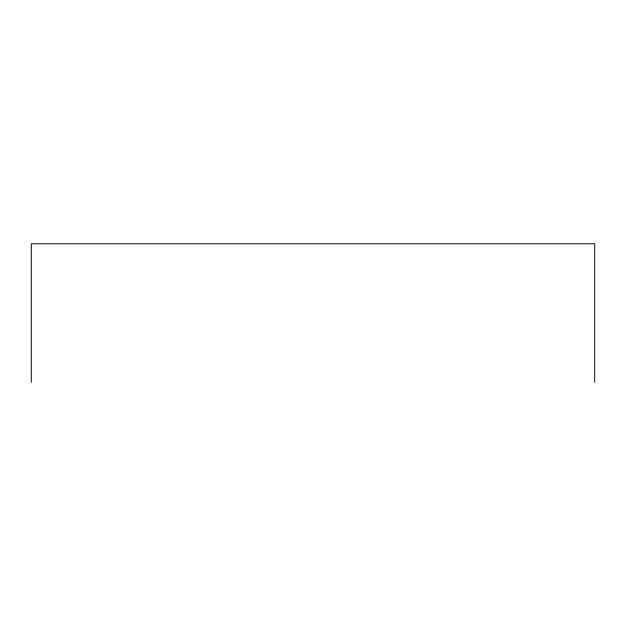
<?xml version="1.0" encoding="UTF-8"?>
<svg xmlns="http://www.w3.org/2000/svg" width="626" height="626" viewBox="0 0 626 626"><rect width="100%" height="100%" fill="white"/><g stroke="black" fill="none" stroke-linecap="round" stroke-linejoin="round"><path stroke-width="0.94" d="M594.7 382.243L594.7 243.757L31.3 243.757L31.3 382.243"/></g></svg>
